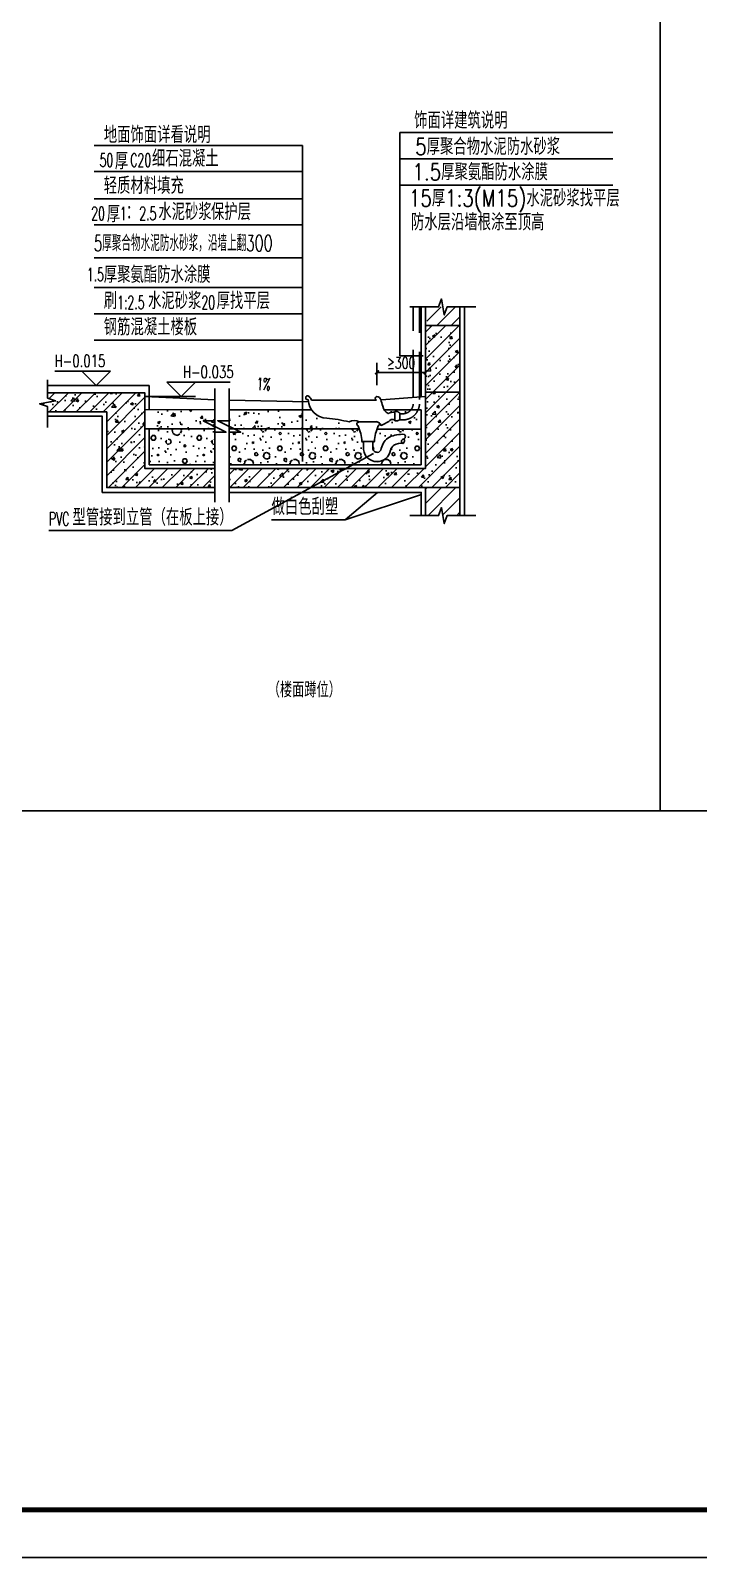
# Model space of a CAD drawing. Extents: x -1041549 to 749950, y -354245 to 17554.
# Drawn here: x 361252 to 364756, y -211190 to -203181 of the extents above; entities that cross this region are included whole.
import ezdxf

# ---------------------------------------------------------------- set-up
doc = ezdxf.new("R2010")
doc.units = 0
doc.header["$LTSCALE"] = 1000
doc.header["$MEASUREMENT"] = 0
doc.linetypes.add('DASH', pattern=[0.35, 0.25, -0.1])
for name, color, linetype in [('DIM_ELEV', 3, 'Continuous'), ('DIM_SYMB', 3, 'Continuous'), ('PUB_DIM', 3, 'Continuous'), ('PUB_TEXT', 7, 'Continuous'), ('PUB_TITLE', 4, 'Continuous'), ('S-WALL', 41, 'Continuous'), ('WALL', 4, 'Continuous')]:
    doc.layers.add(name, color=color, linetype=linetype)
doc.styles.add('_TCH_DIM', font='SIMPLEX', dxfattribs={"bigfont": 'GBCBIG'})
doc.styles.add('_TCH_DIM_T3', font='SIMPLEX', dxfattribs={"width": 0.7058823529411766, "bigfont": 'GBCBIG'})
doc.styles.add('HZ', font='rs.shx', dxfattribs={"width": 0.8, "bigfont": 'hztxt.shx'})
doc.styles.add('天正', font='SIMPLEX', dxfattribs={"width": 0.8, "bigfont": 'HZTXT'})
doc.dimstyles.new('_TCH_ARCH&&20', dxfattribs={"dimtxt": 59.5, "dimasz": 20, "dimexe": 50, "dimexo": 60, "dimgap": 20, "dimtad": 1, "dimdec": 0, "dimzin": 0, "dimdsep": 46, "dimtxsty": '_TCH_DIM_T3', "dimblk": 'ARCHTICK', "dimcen": 0.09, "dimclrt": 7, "dimazin": 2, "dimtfac": 1, "dimtdec": 0, "dimtix": 1, "dimtmove": 2, "dimatfit": 3, "dimldrblk": 'ARCHTICK', "dimfxl": 1, "dimtolj": 1, "dimtzin": 0, "dimarcsym": 0})
pattern_1 = [(50, (-62430.99019804777, 2133200.669183106), (143.4520365201507, -12.55042699651902), [15, -165]), (355, (-62430.99019804777, 2133200.669183106), (-27.7502667226, 150.4384267400024), [12, -132]), (100.4514, (-62419.03586204786, 2133199.623315106), (115.7018763428043, 137.8879084121907), [12.74803799999992, -140.2284223999988]), (46.18420000000001, (-62430.99019804777, 2133240.669183106), (213.4482097251289, -33.10380286580362), [22.49999999999996, -247.4999999999997]), (96.63559999999993, (-62413.20284904778, 2133237.910521706), (186.9325411097406, 194.8235741800884), [19.12205759999987, -210.3425999999989]), (351.1842000000001, (-62430.99019804777, 2133240.669183106), (186.9323890267254, 194.823720185065), [18.00000000000002, -198.0000000000002]), (21, (-62410.99019804777, 2133230.669183106), (119.3814104236923, -80.52377813306776), [15, -165]), (326, (-62410.99019804777, 2133230.669183106), (48.66306638431635, 145.0300090093706), [12, -132]), (71.4514, (-62401.04175144788, 2133223.958861906), (168.044525716298, 64.50609934199046), [12.748038, -140.2284224]), (37.5, (-62430.99019804777, 2133200.669183106), (2.431971063458133, 66.57877076626231), [0, -130.4, 0, -134, 0, -132.5]), (7.5, (-62430.99019804777, 2133200.669183106), (52.61390748842972, 78.88234237647205), [0, -76.39999999999999, 0, -127.4, 0, -50.5]), (327.5, (-62475.59019804787, 2133200.669183106), (106.7644872344818, -4.510974346875951), [0, -50, 0, -156, 0, -207]), (317.5, (-62495.59019804786, 2133200.669183106), (116.6372338684772, 20.02099646646354), [0, -65, 0, -103.6, 0, -147])]
pattern_2 = [(45, (-108897.4572284661, -98641.86924541218), (-35.35533905932738, 35.35533905932738), []), (50, (-108897.4572284661, -98641.86924541218), (143.4520365201507, -12.55042699651902), [15, -165]), (355, (-108897.4572284661, -98641.86924541218), (-27.7502667226, 150.4384267400024), [12, -132]), (100.4514, (-108885.5028924662, -98642.9151134122), (115.7018763428043, 137.8879084121907), [12.748038, -140.2284224]), (46.18420000000001, (-108897.4572284661, -98601.86924541216), (213.4482097251289, -33.10380286580361), [22.49999999999996, -247.4999999999997]), (96.6356, (-108879.6698794662, -98604.62790681222), (186.9325411097406, 194.8235741800883), [19.1220576, -210.3426]), (351.1842000000001, (-108897.4572284661, -98601.86924541216), (186.9323890267254, 194.8237201850649), [18, -198]), (21, (-108877.4572284661, -98611.86924541218), (119.3814104236923, -80.52377813306776), [15, -165]), (326, (-108877.4572284661, -98611.86924541218), (48.66306638431634, 145.0300090093706), [12, -132]), (71.4514, (-108867.5087818661, -98618.57956661224), (168.0445257162979, 64.50609934199046), [12.748038, -140.2284224]), (37.5, (-108897.4572284661, -98641.86924541218), (2.431971063458133, 66.5787707662623), [0, -130.4, 0, -134, 0, -132.5]), (7.499999999999999, (-108897.4572284661, -98641.86924541218), (52.61390748842972, 78.88234237647205), [0, -76.39999999999999, 0, -127.4, 0, -50.5]), (327.5, (-108942.0572284662, -98641.86924541218), (106.7644872344818, -4.510974346875951), [0, -50, 0, -156, 0, -207]), (317.5, (-108962.0572284662, -98641.86924541218), (116.6372338684772, 20.02099646646354), [0, -65, 0, -103.6, 0, -147])]

# ---------------------------------------------------------------- blocks, each defined once
blk = doc.blocks.new('_ArchTick')
at = {"color": 0, "linetype": 'ByBlock', "const_width": 0.4}
blk.add_lwpolyline([(-0.5, -0.5), (0.5, 0.5)], dxfattribs=at)
blk = doc.blocks.new('*D157')
at = {"layer": 'Defpoints', "color": 0, "transparency": 16777216}
for p in [(363324.9327737466, -204973.693548316), (363069.4836681672, -205100.8448194292), (363324.9327737466, -205100.8448194292)]:
    blk.add_point(p, dxfattribs=at)
at = {"layer": 'PUB_DIM', "color": 0, "lineweight": -2, "transparency": 16777216}
for p, q in [((363069.4836681672, -205040.8448194292), (363069.4836681672, -204923.693548316)), ((363324.9327737466, -205040.8448194292), (363324.9327737466, -204923.693548316)), ((363069.4836681672, -204973.693548316), (363324.9327737466, -204973.693548316))]:
    blk.add_line(p, q, dxfattribs=at)
at = {"layer": 'PUB_DIM', "color": 0, "lineweight": -2, "transparency": 16777216, "xscale": 20, "yscale": 20, "zscale": 20, "rotation": 180}
blk.add_blockref('_ArchTick', (363069.4836681672, -204973.693548316), dxfattribs=at)
at = {"layer": 'PUB_DIM', "color": 0, "lineweight": -2, "transparency": 16777216, "xscale": 20, "yscale": 20, "zscale": 20}
blk.add_blockref('_ArchTick', (363324.9327737466, -204973.693548316), dxfattribs=at)
at = {"layer": 'PUB_DIM', "color": 7, "transparency": 16777216, "insert": (363197.2082209569, -204923.943548316), "char_height": 59.5, "attachment_point": 5, "style": '_TCH_DIM_T3'}
blk.add_mtext('\\A1;≥300', dxfattribs=at)

msp = doc.modelspace()

# ---------------------------------------------------------------- hatches: boundary and pattern name
h = msp.add_hatch()
h.set_pattern_fill('普通砖', color=252, scale=20.00000000000047, style=0)
h.set_pattern_definition([(45, (321239.2641389543, -226633.6067460243), (-37.6180807591252, 37.61808075912521), [])])
h.paths.add_polyline_path([(363425.5309899659, -204672.4299058853), (363418.1252567759, -204630.4299058853), (363330.9327737466, -204630.4299058853), (363330.9327737466, -204727.7654996448), (363504.9327737466, -204727.7654996448), (363504.9327737466, -204630.4299058853), (363440.4327737466, -204630.4299058853)])
h = msp.add_hatch()
h.set_pattern_fill('钢筋混凝土', color=252, scale=20, style=0)
h.set_pattern_definition(pattern_2)
h.paths.add_polyline_path([(363504.9327737466, -205077.7654996448), (363504.9327737466, -204727.7654996448), (363324.9327737466, -204727.7654996448), (363324.9327737466, -205077.7654996448)])
h.paths.add_polyline_path([(363324.9327737466, -205477.7654996448), (362294.7475079485, -205477.7654996448), (362294.7475079485, -205577.7654996448), (363504.9327737466, -205577.7654996448), (363504.9327737466, -205077.7654996448), (363324.9327737466, -205077.7654996448)])
h = msp.add_hatch()
h.set_pattern_fill('钢筋混凝土', color=252, scale=20, style=0)
h.set_pattern_definition(pattern_2)
h.paths.add_polyline_path([(361651.7475079485, -205577.7654996448), (362218.4568256737, -205577.7654996448), (362218.4568256737, -205477.7654996448), (361851.7475079484, -205477.7654996448), (361851.7475079484, -205080.634710323), (361341.4378048778, -205080.634710323), (361341.4378048778, -205108.2001049834), (361383.4378048778, -205123.4868548232), (361299.4378048778, -205138.2983212023), (361341.4378048778, -205153.2001049834), (361341.4378048778, -205180.634710323), (361651.7475079485, -205180.634710323)])
h = msp.add_hatch()
h.set_pattern_fill('混凝土', color=252, scale=20, style=0)
h.set_pattern_definition(pattern_1)
h.paths.add_polyline_path([(362218.4568256737, -205169.6411885022), (361874.7475079484, -205169.2169310506), (361874.7475079484, -205269.2170072318), (362218.4568256737, -205269.6412646839)])
h.paths.add_polyline_path([(362678.9387317191, -205170.2095841499), (362294.7475079485, -205169.7353578744), (362294.7475079485, -205269.7354340552), (362678.9387317191, -205270.2096603307)])
h.paths.add_polyline_path([(362924.1647872068, -205233.7764948564, 0.0396525552969909), (362806.278608345, -205214.2695646858, -0.2369985076000598), (362726.4660704329, -205170.2682495005), (362678.9387317191, -205170.2095841499), (362678.9387317191, -205270.2096603307), (362951.4350716516, -205270.5460160728, 0.0532885512668986)])
h = msp.add_hatch()
h.set_pattern_fill('混凝土', color=252, scale=20, style=0)
h.set_pattern_definition(pattern_1)
h.paths.add_polyline_path([(363301.9327737466, -205170.9785765837), (363285.0129470546, -205170.9576916023, -0.3420970701443931), (363189.3130435306, -205222.0009543634, -0.2054019446402336), (363163.3924294832, -205227.713456686), (363163.3924294832, -205224.8341974578, 0.2780381864628687), (363143.6770413397, -205221.5866378563, -0.0859036605341524), (363090.8315128843, -205251.6679386696, 0.0264922128689586), (363081.5523242393, -205270.7066262493), (363301.9327737466, -205270.978652764)])
h.paths.add_polyline_path([(363247.0879535969, -205170.9108789031), (363108.0570382203, -205170.739266151, 0.1271694178367534), (363129.0428949981, -205189.8793207834, -0.1165008923351862), (363163.3924294832, -205181.7492394819), (363163.3924294832, -205178.0805917866, -0.2829641903959899), (363190.0184457432, -205189.4627056079, 0.2883092735760338)])
h = msp.add_hatch()
h.set_pattern_fill('加气混凝土', color=8, scale=20)
h.set_pattern_definition([(0, (69954.4926508668, -79580.48370810214), (120, 240), [0, -240]), (0, (69814.09265086678, -79612.88370810205), (120, 240), [0, -240]), (0, (69892.09265086678, -79615.28370810195), (120, 240), [0, -240]), (0, (69977.29265086673, -79544.48370810214), (120, 240), [0, -240]), (0, (69877.69265086675, -79627.28370810195), (120, 240), [0, -240]), (0, (70001.29265086672, -79393.28370810195), (120, 240), [0, -240]), (0, (69928.09265086678, -79412.48370810214), (120, 240), [0, -240]), (0, (69966.4926508668, -79442.48370810214), (120, 240), [0, -240]), (0, (69770.8926508667, -79447.28370810195), (120, 240), [0, -240]), (0, (69888.4926508668, -79458.08370810177), (120, 240), [0, -240]), (0, (69842.8926508667, -79519.28370810195), (120, 240), [0, -240]), (0, (69845.29265086673, -79609.28370810195), (120, 240), [0, -240]), (0, (69935.29265086673, -79618.88370810205), (120, 240), [0, -240]), (0, (70001.29265086672, -79513.28370810195), (120, 240), [0, -240]), (0, (69776.8926508667, -79550.48370810214), (120, 240), [0, -240]), (0, (69797.29265086673, -79509.68370810186), (120, 240), [0, -240]), (0, (69890.8926508667, -79526.48370810214), (120, 240), [0, -240]), (0, (69857.29265086673, -79561.28370810195), (120, 240), [0, -240]), (0, (69838.09265086678, -79482.08370810177), (120, 240), [0, -240]), (0, (69868.09265086678, -79392.08370810177), (120, 240), [0, -240]), (0, (69786.4926508668, -79600.88370810205), (120, 240), [0, -240]), (0, (69918.49265086678, -79441.28370810195), (120, 240), [0, -240]), (0, (69806.8926508667, -79437.68370810186), (120, 240), [0, -240]), (0, (69787.69265086675, -79406.48370810214), (120, 240), [0, -240]), (130.601294, (69986.54979406676, -79468.42656570196), (-599.9999933723938, 720.0000031479066), [10.5366216, -4414.844400000001]), (18.4349488, (69969.40693726676, -79463.85513690196), (599.9999977872279, 239.9999982292889), [10.842096, -1507.05116]), (90, (69969.40693726676, -79474.14085050195), (120, 240), [10.2857136, -469.71426]), (161.565051, (69979.69265086675, -79477.56942330196), (-600.000003021043, 239.9999821089645), [10.842096, -1507.05116]), (53.13010229999999, (69979.69265086675, -79477.56942330196), (120.000000226848, 239.999999886576), [11.428572, -1188.5714]), (135, (69988.83550846676, -79599.8551161018), (-120.0000145064572, 239.9999837580805), [9.697464, -669.12504]), (45, (69975.12122206675, -79599.8551161018), (119.9999992329508, 239.999999031587), [9.697464, -669.12504]), (135, (69981.97836526675, -79606.71227610193), (-120.0000145064572, 239.9999837580805), [9.697464, -669.12504]), (45, (69981.97836526675, -79606.71227610193), (119.9999992329508, 239.999999031587), [9.697464, -669.12504]), (116.5650509999999, (69873.40694686671, -79438.71227850195), (-2.0877194693e-05, 479.9999869414082), [12.77753039999993, -255.550599999999]), (180, (69867.69266686676, -79427.28370890196), (-119.9999999999999, 240), [13.7142864, -226.2857]), (63.4349488, (69848.26409086672, -79438.71227850195), (1.0864581412e-06, 479.9999976745344), [12.7775304, -255.5506]), (116.5650509999999, (69853.9783708668, -79450.14085050195), (-2.0877194693e-05, 479.9999869414082), [12.77753039999993, -255.550599999999]), (0, (69853.9783708668, -79450.14085050195), (120, 240), [13.7142864, -226.2857]), (63.4349488, (69867.69266686676, -79450.14085050195), (1.0864581412e-06, 479.9999976745344), [12.7775304, -255.5506]), (107.102728, (69963.69265006675, -79519.85512410184), (-359.9999862369819, 1200.000001936057), [15.5445384, -6513.161]), (143.972626, (69959.12122126675, -79504.99799370195), (-2279.999971095236, 1679.999998098534), [15.5445384, -3248.808]), (180, (69946.54979326675, -79495.85513610195), (-119.9999999999999, 240), [14.8571424, -225.14284]), (36.02737329999999, (69919.12122286676, -79504.99799370195), (2279.999983150636, 1679.999981888878), [15.54453839999993, -3248.807999999984]), (71.56505109999999, (69914.54979406676, -79518.71226810187), (360.0000018481314, 1199.999997933916), [14.4561264, -1503.43712]), (107.102728, (69919.12122286676, -79533.56942010194), (-359.9999862369819, 1200.000001936057), [15.5445384, -6513.161]), (143.972626, (69931.69265086675, -79542.71226810187), (-2279.999971095236, 1679.999998098534), [15.5445384, -3248.808]), (0, (69931.69265086675, -79542.71226810187), (120, 240), [14.8571424, -225.14284]), (36.02737329999999, (69946.54979326675, -79542.71226810187), (2279.999983150636, 1679.999981888878), [15.54453839999993, -3248.807999999984]), (71.56505109999999, (69959.12122126675, -79533.56942010194), (360.0000018481314, 1199.999997933916), [14.4561264, -1503.43712]), (150.255118, (69965.97836446673, -79407.85513770196), (-360.0000008520545, 239.9999970260078), [9.214008, -1925.72784]), (90, (69957.97836526675, -79412.42656410194), (120, 240), [9.1428576, -470.8571]), (29.7448813, (69957.97836526675, -79412.42656410194), (360.0000002120073, 239.9999988791285), [9.214008, -1925.72784]), (116.5650509999999, (69909.97836526675, -79578.14085210196), (-2.0877194693e-05, 479.9999869414082), [12.77753039999993, -255.550599999999]), (168.690067, (69904.26408046676, -79566.71226810187), (-1080.00000080124, 239.9999939776435), [11.6549016, -2435.874200000001]), (41.1859251, (69883.69265086675, -79572.42654810182), (2999.999981823463, 2639.999976915367), [12.1487376, -5090.3208]), (90, (69883.69265086675, -79583.85513210192), (120, 240), [11.428572, -468.5714]), (138.814074, (69892.83550846676, -79591.85512410186), (-2999.999946676086, 2640.00001681452), [12.1487376, -5090.3208]), (16.6992442, (69892.83550846676, -79591.85512410186), (3959.999970206556, 1199.999987431226), [11.93178, -4999.414999999999]), (60.9453959, (69904.26408046676, -79588.42655610188), (119.9999996815502, 239.9999978770819), [11.7664344, -4930.1358]), (109.983106, (69809.40693886677, -79477.56942330196), (-600.0000022599722, 1679.999995554008), [13.37680079999993, -5604.878999999966]), (155.5560449999999, (69804.8355148668, -79464.99799290195), (-1560.000005946423, 719.999985041186), [13.8091944, -5786.052599999999]), (24.4439547, (69779.69265886681, -79464.99799290195), (1560.000000778191, 719.9999965369605), [13.8091944, -5786.052599999999]), (70.0168934, (69775.12123486673, -79477.56942330196), (600.0000018088571, 1679.999995832289), [13.3768008, -5604.879]), (109.983106, (69779.69265886681, -79490.14085130196), (-600.0000022599722, 1679.999995554008), [13.37680079999993, -5604.878999999966]), (160.016893, (69792.26409886678, -79494.71228010196), (-600.0000003526517, 239.9999890666697), [13.3768008, -2795.751]), (19.9831065, (69792.26409886678, -79494.71228010196), (599.9999967057634, 239.9999996192112), [13.3768008, -2795.751]), (70.0168934, (69804.8355148668, -79490.14085130196), (600.0000018088571, 1679.999995832289), [13.3768008, -5604.879]), (122.005383, (69898.54979326675, -79499.28370890196), (-120.000016104588, 239.9999877483145), [10.7816928, -2253.373600000001]), (18.4349488, (69882.54979486676, -79493.56942170195), (599.9999977872279, 239.9999982292889), [10.842096, -1507.05116]), (90, (69882.54979486676, -79503.85513770196), (120, 240), [10.2857136, -469.71426]), (161.565051, (69892.83550846676, -79507.28370810195), (-600.000003021043, 239.9999821089645), [10.842096, -1507.05116]), (54.46232220000002, (69892.83550846676, -79507.28370810195), (839.9999987829037, 1199.999998202426), [9.831228000000001, -4119.2846]), (116.5650509999999, (69828.8355148668, -79557.56942010194), (-2.0877194693e-05, 479.9999869414082), [12.77753039999993, -255.550599999999]), (180, (69823.12123486673, -79546.14083610184), (-119.9999999999999, 240), [12.571428, -227.42856]), (59.0362434, (69803.69265886681, -79557.56942010194), (120.0000003906126, 239.999998835111), [13.32789119999993, -2785.528799999983]), (120.963756, (69810.54979486676, -79568.99798010183), (-120.0000163991857, 239.9999889786399), [13.3278912, -2785.5288]), (0, (69810.54979486676, -79568.99798010183), (120, 240), [12.571428, -227.42856]), (63.4349488, (69823.12123486673, -79568.99798010183), (1.0864581412e-06, 479.9999976745344), [12.7775304, -255.5506])])
h.paths.add_polyline_path([(361874.7475079484, -205269.217007232), (361874.7475079484, -205457.7654996448), (362218.4568256737, -205457.7654996448), (362218.4568256737, -205269.6412646839)])
h = msp.add_hatch()
h.set_pattern_fill('加气混凝土', color=8, scale=20)
h.set_pattern_definition([(0, (-108826.6572284662, -98715.06924541236), (120, 240), [0, -240]), (0, (-108967.0572284662, -98747.46924541227), (120, 240), [0, -240]), (0, (-108889.0572284662, -98749.86924541218), (120, 240), [0, -240]), (0, (-108803.8572284661, -98679.06924541236), (120, 240), [0, -240]), (0, (-108903.4572284661, -98761.86924541216), (120, 240), [0, -240]), (0, (-108779.8572284661, -98527.86924541218), (120, 240), [0, -240]), (0, (-108853.0572284662, -98547.06924541236), (120, 240), [0, -240]), (0, (-108814.6572284662, -98577.06924541236), (120, 240), [0, -240]), (0, (-109010.2572284662, -98581.86924541218), (120, 240), [0, -240]), (0, (-108892.6572284662, -98592.66924541199), (120, 240), [0, -240]), (0, (-108938.2572284661, -98653.86924541216), (120, 240), [0, -240]), (0, (-108935.8572284661, -98743.86924541218), (120, 240), [0, -240]), (0, (-108845.8572284661, -98753.46924541227), (120, 240), [0, -240]), (0, (-108779.8572284661, -98647.86924541216), (120, 240), [0, -240]), (0, (-109004.2572284661, -98685.06924541236), (120, 240), [0, -240]), (0, (-108983.8572284661, -98644.26924541208), (120, 240), [0, -240]), (0, (-108890.2572284661, -98661.06924541236), (120, 240), [0, -240]), (0, (-108923.8572284661, -98695.86924541218), (120, 240), [0, -240]), (0, (-108943.0572284662, -98616.66924541198), (120, 240), [0, -240]), (0, (-108913.0572284662, -98526.669245412), (120, 240), [0, -240]), (0, (-108994.6572284662, -98735.46924541226), (120, 240), [0, -240]), (0, (-108862.6572284661, -98575.86924541218), (120, 240), [0, -240]), (0, (-108974.2572284661, -98572.26924541208), (120, 240), [0, -240]), (0, (-108993.4572284661, -98541.06924541236), (120, 240), [0, -240]), (130.601294, (-108794.6000852661, -98603.01210301217), (-599.9999933723938, 720.0000031479066), [10.5366216, -4414.844400000001]), (18.4349488, (-108811.7429420661, -98598.44067421216), (599.9999977872279, 239.9999982292889), [10.842096, -1507.05116]), (90, (-108811.7429420661, -98608.72638781217), (120, 240), [10.2857136, -469.71426]), (161.565051, (-108801.4572284661, -98612.15496061218), (-600.000003021043, 239.9999821089645), [10.842096, -1507.05116]), (53.13010229999999, (-108801.4572284661, -98612.15496061218), (120.000000226848, 239.999999886576), [11.428572, -1188.5714]), (135, (-108792.3143708661, -98734.440653412), (-120.0000145064572, 239.9999837580805), [9.697464, -669.12504]), (45, (-108806.0286572661, -98734.440653412), (119.9999992329508, 239.999999031587), [9.697464, -669.12504]), (135, (-108799.1715140661, -98741.29781341215), (-120.0000145064572, 239.9999837580805), [9.697464, -669.12504]), (45, (-108799.1715140661, -98741.29781341215), (119.9999992329508, 239.999999031587), [9.697464, -669.12504]), (116.5650509999999, (-108907.7429324661, -98573.29781581217), (-2.0877194693e-05, 479.9999869414082), [12.77753039999995, -255.5505999999992]), (180, (-108913.4572124662, -98561.86924621218), (-119.9999999999999, 240), [13.7142864, -226.2857]), (63.4349488, (-108932.8857884661, -98573.29781581217), (1.0864581412e-06, 479.9999976745344), [12.7775304, -255.5506]), (116.5650509999999, (-108927.1715084662, -98584.72638781217), (-2.0877194693e-05, 479.9999869414082), [12.77753039999995, -255.5505999999992]), (0, (-108927.1715084662, -98584.72638781217), (120, 240), [13.7142864, -226.2857]), (63.4349488, (-108913.4572124662, -98584.72638781217), (1.0864581412e-06, 479.9999976745344), [12.7775304, -255.5506]), (107.102728, (-108817.4572292661, -98654.44066141208), (-359.9999862369819, 1200.000001936057), [15.5445384, -6513.161]), (143.972626, (-108822.0286580661, -98639.58353101218), (-2279.999971095236, 1679.999998098534), [15.5445384, -3248.808]), (180, (-108834.6000860661, -98630.44067341217), (-119.9999999999999, 240), [14.8571424, -225.14284]), (36.02737329999999, (-108862.0286564661, -98639.58353101218), (2279.999983150636, 1679.999981888878), [15.54453839999995, -3248.807999999988]), (71.56505109999999, (-108866.6000852661, -98653.29780541209), (360.0000018481314, 1199.999997933916), [14.4561264, -1503.43712]), (107.102728, (-108862.0286564661, -98668.15495741215), (-359.9999862369819, 1200.000001936057), [15.5445384, -6513.161]), (143.972626, (-108849.4572284661, -98677.29780541209), (-2279.999971095236, 1679.999998098534), [15.5445384, -3248.808]), (0, (-108849.4572284661, -98677.29780541209), (120, 240), [14.8571424, -225.14284]), (36.02737329999999, (-108834.6000860661, -98677.29780541209), (2279.999983150636, 1679.999981888878), [15.54453839999995, -3248.807999999988]), (71.56505109999999, (-108822.0286580661, -98668.15495741215), (360.0000018481314, 1199.999997933916), [14.4561264, -1503.43712]), (150.255118, (-108815.1715148661, -98542.44067501219), (-360.0000008520545, 239.9999970260078), [9.214008, -1925.72784]), (90, (-108823.1715140661, -98547.01210141215), (120, 240), [9.1428576, -470.8571]), (29.7448813, (-108823.1715140661, -98547.01210141215), (360.0000002120073, 239.9999988791285), [9.214008, -1925.72784]), (116.5650509999999, (-108871.1715140661, -98712.72638941219), (-2.0877194693e-05, 479.9999869414082), [12.77753039999995, -255.5505999999992]), (168.690067, (-108876.8857988661, -98701.29780541208), (-1080.00000080124, 239.9999939776435), [11.6549016, -2435.874200000001]), (41.1859251, (-108897.4572284661, -98707.01208541206), (2999.999981823463, 2639.999976915367), [12.1487376, -5090.3208]), (90, (-108897.4572284661, -98718.44066941214), (120, 240), [11.428572, -468.5714]), (138.814074, (-108888.3143708661, -98726.4406614121), (-2999.999946676086, 2640.00001681452), [12.1487376, -5090.3208]), (16.6992442, (-108888.3143708661, -98726.4406614121), (3959.999970206556, 1199.999987431226), [11.93178, -4999.414999999999]), (60.9453959, (-108876.8857988661, -98723.01209341211), (119.9999996815502, 239.9999978770819), [11.7664344, -4930.1358]), (109.983106, (-108971.7429404662, -98612.15496061218), (-600.0000022599722, 1679.999995554008), [13.37680079999995, -5604.878999999975]), (155.5560449999999, (-108976.3143644661, -98599.58353021218), (-1560.000005946423, 719.999985041186), [13.8091944, -5786.052599999999]), (24.4439547, (-109001.4572204661, -98599.58353021218), (1560.000000778191, 719.9999965369605), [13.8091944, -5786.052599999999]), (70.0168934, (-109006.0286444661, -98612.15496061218), (600.0000018088571, 1679.999995832289), [13.3768008, -5604.879]), (109.983106, (-109001.4572204661, -98624.72638861218), (-600.0000022599722, 1679.999995554008), [13.37680079999995, -5604.878999999975]), (160.016893, (-108988.8857804662, -98629.29781741218), (-600.0000003526517, 239.9999890666697), [13.3768008, -2795.751]), (19.9831065, (-108988.8857804662, -98629.29781741218), (599.9999967057634, 239.9999996192112), [13.3768008, -2795.751]), (70.0168934, (-108976.3143644661, -98624.72638861218), (600.0000018088571, 1679.999995832289), [13.3768008, -5604.879]), (122.005383, (-108882.6000860661, -98633.86924621218), (-120.000016104588, 239.9999877483145), [10.7816928, -2253.373600000001]), (18.4349488, (-108898.6000844661, -98628.15495901219), (599.9999977872279, 239.9999982292889), [10.842096, -1507.05116]), (90, (-108898.6000844661, -98638.44067501219), (120, 240), [10.2857136, -469.71426]), (161.565051, (-108888.3143708661, -98641.86924541218), (-600.000003021043, 239.9999821089645), [10.842096, -1507.05116]), (54.46232220000002, (-108888.3143708661, -98641.86924541218), (839.9999987829037, 1199.999998202426), [9.831228000000001, -4119.2846]), (116.5650509999999, (-108952.3143644662, -98692.15495741215), (-2.0877194693e-05, 479.9999869414082), [12.77753039999995, -255.5505999999992]), (180, (-108958.0286444661, -98680.72637341206), (-119.9999999999999, 240), [12.571428, -227.42856]), (59.0362434, (-108977.4572204661, -98692.15495741215), (120.0000003906126, 239.999998835111), [13.32789119999995, -2785.528799999987]), (120.963756, (-108970.6000844661, -98703.58351741207), (-120.0000163991857, 239.9999889786399), [13.3278912, -2785.5288]), (0, (-108970.6000844661, -98703.58351741207), (120, 240), [12.571428, -227.42856]), (63.4349488, (-108958.0286444661, -98703.58351741207), (1.0864581412e-06, 479.9999976745344), [12.7775304, -255.5506])])
edge = h.paths.add_edge_path()
edge.add_line((362998.9615941854, -205378.7228465564), (362998.9615941854, -205336.6733757489))
edge.add_line((362998.9615941854, -205336.6733757489), (362994.896553535, -205336.6733757489))
edge.add_arc((362992.8640332096, -205336.4911272182), 2.04067474135122, 182.5760567619799, 354.87620328529505, ccw=False)
edge.add_arc((362751.4769417162, -205352.7353216624), 239.8928861921382, 3.860762150456253, 20.02788966065899)
edge.add_line((362976.8625516381, -205270.5774024719), (362318.7466233653, -205269.7650573532))
edge.add_line((362318.7466233653, -205269.7650573532), (362354.7475079484, -205287.7654996448))
edge.add_line((362354.7475079484, -205287.7654996448), (362294.7475079485, -205287.7654996448))
edge.add_line((362294.7475079485, -205287.7654996448), (362294.7475079485, -205457.7654996448))
edge.add_line((362294.7475079485, -205457.7654996448), (363301.9327737466, -205457.7654996448))
edge.add_line((363301.9327737466, -205457.7654996448), (363301.9327737466, -205270.978652764))
edge.add_line((363301.9327737466, -205270.978652764), (363069.7993409689, -205270.6921189594))
edge.add_arc((363295.2267344591, -205352.7353216622), 239.8928861919773, 160.0012699704629, 176.1392378494906)
edge.add_arc((363053.8396429658, -205336.4911272183), 2.040674741367466, 185.123796713642, 357.4239432523562, ccw=False)
edge.add_line((363051.8071226403, -205336.6733757489), (363047.74208199, -205336.6733757489))
edge.add_line((363047.74208199, -205336.6733757489), (363047.74208199, -205375.128111563))
edge.add_arc((363069.9763567974, -205370.5236232731), 22.706040795798, 191.6999785823815, 348.2202312601689)
edge.add_arc((363179.8372767465, -205389.7469014716), 88.83896290874931, 119.90385595316599, 170.5489266091528, ccw=False)
edge.add_arc((363201.8077093738, -205459.6304266825), 161.1476196105745, 85.80503740324087, 114.2790098686643, ccw=False)
edge.add_arc((363203.9462923214, -205309.9797926985), 14.68168124010802, -57.32956970644352, 48.90997153562279, ccw=False)
edge.add_arc((363194.6872702031, -205330.8128438011), 19.16014117182481, -52.77299183320292, 26.249508258710307, ccw=False)
edge.add_arc((363196.5400804141, -205420.1715615395), 74.73973932717469, 82.51307233825293, 120.4117621402017)
edge.add_arc((363179.8372767473, -205389.7469014716), 40.05847510392309, 121.8373941006522, 168.8223972562218)
edge.add_arc((363069.9763567981, -205370.5236232723), 71.48652860083062, 186.5860946606301, 350.776813099612, ccw=False)
h = msp.add_hatch()
h.set_pattern_fill('普通砖', color=252, scale=20.00000000000047, style=0)
h.set_pattern_definition([(45, (321236.5117944606, -226532.6049745538), (-37.6180807591252, 37.61808075912521), [])])
h.paths.add_polyline_path([(363405.1804292529, -205689.2052500149), (363407.9671790923, -205681.5487177576), (363422.7786454718, -205765.5487177576), (363437.6804292529, -205723.5487177576), (363502.1804292529, -205723.5487177576), (363504.9327737466, -205577.7654996448), (363405.1804292529, -205577.7654996448)])
h.paths.add_polyline_path([(363405.1804292529, -205577.7654996448), (363328.1804292529, -205577.7654996448), (363328.1804292529, -205723.5487177576), (363392.6804292529, -205723.5487177576), (363405.1804292529, -205689.2052500149)])

# ---------------------------------------------------------------- linework, layer by layer
at = {"color": 8}
for p, q in [((364554.539205818, -203076.9890235745), (364554.539205818, -207273.3682077863)), ((368358.2822587589, -207273.3682077863), (350533.3003235538, -207273.3682077863))]:
    msp.add_line(p, q, dxfattribs=at)
at = {"linetype": 'DASH'}
for p, q in [((363259.9371449305, -205105.7786330775), (363259.9371449305, -204630.4299058853)), ((363292.4574701335, -205115.4789657704), (363292.4574701335, -204630.4299058853)), ((363189.3130435306, -205222.0009543634), (363190.0184457432, -205189.4627056079))]:
    msp.add_line(p, q, dxfattribs=at)
at = {"color": 3, "linetype": 'DASH'}
msp.add_line((363504.9327737466, -205077.7654996448), (363324.9327737466, -205077.7654996448), dxfattribs=at)
for p, q in [((363067.254277112, -205119.9606215962), (362726.603870608, -205119.9606215962)), ((363163.3924294832, -205227.687448006), (363163.3924294832, -205178.0805917866)), ((362994.896553535, -205336.6733757489), (363051.8071226403, -205336.6733757489))]:
    msp.add_line(p, q)
at = {"linetype": 'DASH'}
for points in [[(363163.3924294832, -205178.0805917866, -0.2829641903959895), (363190.0184457432, -205189.4627056079, -0.1092787129951279)], [(363292.6155601554, -205139.8692096732, -0.4471553601215733), (363189.3130435306, -205222.0009543634, -0.3996205938218198)], [(363259.9371449305, -205139.8692096732, -0.4610664389874478), (363190.0184457432, -205189.4627056079, -7.531578335774223)], [(363163.1891774507, -205227.6740877218, 0.2070045683257146), (363189.3130435306, -205222.0009543634, 0.2442222601987046)]]:
    msp.add_lwpolyline(points, format="xyb", dxfattribs=at)
for points in [[(363023.3518380876, -205233.7465464807), (362976.1973665431, -205233.7465464807, 0.8338327564598564), (362970.5063096322, -205254.8847578628, -0.0885151106905868), (362990.8315128843, -205336.6733757489, 0.9143456956291452), (362994.896553535, -205336.6733757489)], [(363023.3518380876, -205233.7465464807), (363070.5063096323, -205233.7465464807, -0.8338327564598564), (363076.1973665431, -205254.8847578628, 0.0885151106905868), (363055.8721632911, -205336.6733757489, -0.9143456956291452), (363051.8071226403, -205336.6733757489)], [(362998.9615941854, -205336.6733757489), (362998.9615941854, -205378.7228465564, 0.8707487961902067), (363140.5386705473, -205381.9815310109, -0.2079320329478077), (363158.7060158901, -205355.7152802608, -0.1668882145901602), (363206.2786673559, -205346.0690072038)], [(363047.74208199, -205336.6733757489), (363047.74208199, -205375.128111563, 0.8408090804408554), (363092.4575291444, -205373.7112836259, -0.2203086339906158), (363135.5469600391, -205312.7356738703, -0.1248843708235486), (363213.595740527, -205298.9145356583)], [(363213.595740527, -205298.9145356583, -0.5965257262139197), (363207.904683616, -205324.1177876907, 0.8465144357346636), (363206.2786673559, -205346.0690072038, 0.3591475211350349), (363211.8715512748, -205322.3386775431, -3.002029513994278)]]:
    msp.add_lwpolyline(points, format="xyb")
at = {"layer": 'DIM_ELEV'}
for p, q in [((361671.5926564131, -204967.7654996448), (361379.937807905, -204967.7654996448)), ((361596.5926564131, -205042.7654996448), (361521.5926564131, -204967.7654996448)), ((361596.5926564131, -205042.7654996448), (361671.5926564131, -204967.7654996448)), ((362043.103788837, -205100.634710323), (361968.103788837, -205025.634710323)), ((361968.103788837, -205025.634710323), (362299.3895031228, -205025.634710323)), ((362043.103788837, -205100.634710323), (362118.103788837, -205025.634710323)), ((361787.9489373017, -205042.7654996448), (361521.5926564131, -205042.7654996448)), ((361851.7475079484, -205100.634710323), (362118.103788837, -205100.634710323))]:
    msp.add_line(p, q, dxfattribs=at)
at = {"layer": 'DIM_SYMB'}
msp.add_lwpolyline([(362330.1343882301, -205075.9096551117, 0, 0, 0), (362584.5584186264, -205087.3184998304, 8.000000000000002, 0, 0), (362614.5283021617, -205088.6624049129, 0, 0, 0)], format="xyseb", dxfattribs=at)
at = {"layer": 'PUB_DIM'}
for p, q in [((363189.6216744441, -204886.0952934268), (363189.6216744441, -203716.0938297928)), ((364307.1610707552, -203716.0938297928), (363189.6216744441, -203716.0938297928)), ((362678.9387317191, -203782.8113618241), (361586.438731719, -203782.8113618241)), ((362678.9387317191, -204804.3137051099), (362678.9387317191, -203782.8113618241)), ((364307.1610707552, -203853.5938297928), (363189.6216744441, -203853.5938297928)), ((362678.9387317191, -203920.3113618241), (361586.438731719, -203920.3113618241)), ((364307.1610707552, -203991.0938297929), (363189.6216744441, -203991.0938297929)), ((362678.9387317191, -204062.7888609636), (361586.438731719, -204062.7888609636)), ((362678.9387317191, -204200.2888609635), (361586.438731719, -204200.2888609635)), ((362678.9387317191, -204372.0579615784), (361586.438731719, -204372.0579615784)), ((362678.9387317191, -204529.3137051099), (361586.438731719, -204529.3137051099)), ((362678.9387317191, -204666.8137051099), (361586.438731719, -204666.8137051099)), ((362678.9387317191, -204804.3137051099), (361586.438731719, -204804.3137051099)), ((362678.9387317191, -205440.4677456272), (362678.9387317191, -204804.3137051099)), ((363311.5628429786, -204886.0952934268), (363189.6216744441, -204886.0952934268)), ((363051.0451459534, -205398.6079832831), (362308.4367398916, -205802.1937584951)), ((363072.7918823697, -205603.3920349399), (362903.2685585511, -205746.7635697693)), ((363303.6339222207, -205613.3700088764), (362903.2685585511, -205746.7635697693)), ((362903.2685585511, -205746.7635697693), (362516.606275011, -205746.7635697693)), ((362308.4367398916, -205802.1937584951), (361348.4367398915, -205802.1937584951))]:
    msp.add_line(p, q, dxfattribs=at)
for points in [[(363241.9327737466, -204630.4299058853), (363392.4327737466, -204630.4299058853), (363407.7195235859, -204588.4299058853), (363422.5309899655, -204672.4299058853), (363437.4327737466, -204630.4299058853), (363587.9327737466, -204630.4299058853)], [(361341.4378048778, -205012.7654996448), (361341.4378048778, -205108.2001049834), (361383.4378048778, -205123.4868548232), (361299.4378048778, -205138.2983212023), (361341.4378048778, -205153.2001049834), (361341.4378048778, -205263.634710323)], [(362218.4568256737, -205057.7654996448), (362218.4568256737, -205287.7654996448), (362278.4568256737, -205287.7654996448), (362158.4568256736, -205227.7654996448), (362218.4568256737, -205227.7654996448), (362218.4568256737, -205653.634710323)], [(362294.7475079485, -205057.7654996448), (362294.7475079485, -205287.7654996448), (362354.7475079484, -205287.7654996448), (362234.7475079485, -205227.7654996448), (362294.7475079485, -205227.7654996448), (362294.7475079485, -205653.634710323)], [(363241.9327737466, -205724.5504892281), (363392.4327737466, -205724.5504892281), (363407.7195235859, -205682.5504892281), (363422.5309899655, -205766.5504892281), (363437.4327737466, -205724.5504892281), (363587.9327737466, -205724.5504892281)]]:
    msp.add_lwpolyline(points, dxfattribs=at)
at = {"layer": 'PUB_TITLE'}
msp.add_lwpolyline([(349908.3003235539, -211189.7815393746), (370933.3003235539, -211189.7815393746), (370933.3003235539, -196339.7815393746), (349908.3003235539, -196339.7815393746)], close=True, dxfattribs=at)
msp.add_lwpolyline([(349908.3003235539, -211189.7815393746), (370933.3003235539, -211189.7815393746), (370933.3003235539, -196339.7815393746), (349908.3003235539, -196339.7815393746)], close=True, dxfattribs=at)
at = {"layer": 'PUB_TITLE', "const_width": 25}
msp.add_lwpolyline([(350533.3003235538, -210939.7815393746), (370683.3003235538, -210939.7815393746), (370683.3003235538, -196589.7815393746), (350533.3003235538, -196589.7815393746)], close=True, dxfattribs=at)
msp.add_lwpolyline([(350533.3003235538, -210939.7815393746), (370683.3003235538, -210939.7815393746), (370683.3003235538, -196589.7815393746), (350533.3003235538, -196589.7815393746)], close=True, dxfattribs=at)
at = {"layer": 'S-WALL'}
for p, q in [((363301.9327737466, -205102.5907478238), (363301.9327737466, -204630.4299058853)), ((363527.9327737466, -204630.4299058853), (363527.9327737466, -205724.5504892281)), ((361341.4378048778, -205042.7654996448), (361874.7475079484, -205042.7654996448)), ((361874.7475079484, -205100.634710323), (361874.7475079484, -205042.7654996448)), ((361874.7475079484, -205169.2169310506), (361874.7475079484, -205101.7357001331)), ((363301.9327737466, -205457.7654996448), (363301.9327737466, -205170.9785765837)), ((361874.7475079484, -205457.7654996448), (361874.7475079484, -205269.2170072318)), ((361874.7475079484, -205457.7654996448), (362218.4568256737, -205457.7654996448)), ((362294.7475079485, -205457.7654996448), (363301.9327737466, -205457.7654996448))]:
    msp.add_line(p, q, dxfattribs=at)
for points in [[(361851.7475079484, -205100.634710323), (362218.4568256737, -205118.1887634563)], [(363093.1919066934, -205118.4362524765), (363324.9327737466, -205100.8448194292)], [(361851.7475079484, -205169.1885410109), (362218.4568256737, -205169.6411885022)], [(362294.7475079485, -205119.7457161563), (362709.8983240943, -205128.725672373)], [(362294.7475079485, -205169.7353578744), (362726.4660704331, -205170.2682495005)], [(363108.0570382203, -205170.739266151), (363301.9327737466, -205170.9785765837)], [(361341.4378048778, -205203.634710323), (361628.7475079484, -205203.634710323), (361628.7475079484, -205603.634710323), (362218.4568256737, -205603.634710323)], [(361851.7475079484, -205269.1886171917), (362218.4568256737, -205269.6412646839)], [(362294.7475079485, -205269.7354340552), (362976.8625516381, -205270.5774024719)], [(363069.7993409689, -205270.6921189594), (363301.9327737466, -205270.978652764)], [(362294.7475079485, -205603.634710323), (363301.9327737466, -205603.634710323), (363301.9327737466, -205724.5504892281)]]:
    msp.add_lwpolyline(points, dxfattribs=at)
at = {"layer": 'WALL', "color": 9}
for points in [[(363324.9327737466, -204900.634710323), (363324.9327737466, -204630.4299058853)], [(362294.7475079485, -205477.7654996448), (363324.9327737466, -205477.7654996448), (363324.9327737466, -204727.7654996448), (363504.9327737466, -204727.7654996448), (363504.9327737466, -205577.7654996448), (362294.7475079485, -205577.7654996448)], [(361341.4378048778, -205080.634710323), (361851.7475079484, -205080.634710323), (361851.7475079484, -205477.7654996448), (362218.4568256737, -205477.7654996448)], [(362218.4568256737, -205577.7654996448), (361651.7475079485, -205577.7654996448), (361651.7475079485, -205180.634710323), (361341.4378048778, -205180.634710323)], [(363324.9327737466, -205724.5504892281), (363324.9327737466, -205580.634710323)]]:
    msp.add_lwpolyline(points, dxfattribs=at)
at = {"layer": 'WALL', "color": 20}
for points in [[(363504.9327737466, -204630.4299058853), (363504.9327737466, -204900.634710323)], [(363504.9327737466, -205580.634710323), (363504.9327737466, -205724.5504892281)]]:
    msp.add_lwpolyline(points, dxfattribs=at)
at = {"layer": 'WALL'}
for points in [[(362726.603870608, -205119.9606215962, 0.1160622991432451), (362713.595740527, -205100.4484264738, 0.8531992910930991), (362696.5225697951, -205111.017532165, 0.4142135623730951), (362708.7176917461, -205116.708589076, 0.3918729285151184), (362806.278608345, -205214.2695646858, -0.0396525552969907), (362924.1647872068, -205233.7764948564, -0.2883687223407454), (362976.1973665431, -205233.7465464807)], [(363067.254277112, -205119.9606215962, -0.7873672001643223), (363069.4836681672, -205100.8448194292, -0.3431132299298461), (363090.0185047542, -205117.0414586318, 0.008138757354271), (363099.7746023155, -205150.041922409, 0.2292510661506447), (363129.0428949981, -205189.8793207834, -0.1165008923351863), (363163.3924294832, -205181.7492394819)], [(363066.2296989975, -205233.7465464807, -0.0039702010029314), (363066.4412689819, -205231.7492394819, -0.281282256103028), (363090.8315128843, -205251.6679386696, 0.0859036605341522), (363143.6770413397, -205221.5866378563, -0.2780381864628722), (363163.3924294832, -205224.8341974578)]]:
    msp.add_lwpolyline(points, format="xyb", dxfattribs=at)

# ---------------------------------------------------------------- texts
at = {"layer": 'DIM_SYMB', "color": 7, "style": 'HZ', "width": 0.8}
msp.add_text('（楼面蹲位）', height=80, dxfattribs=at).set_placement((362496.661184587, -206678.3784549253, 4720.505464905309))
at = {"layer": 'PUB_TEXT'}
for s, height, style, width, p in [('饰面详建筑说明', 87.5, '天正', 0.8, (363264.6610707552, -203695.7515776571)), ('地面饰面详看说明', 87.5, '天正', 0.8, (361636.4387317191, -203770.9208239837)), ('5厚聚合物水泥防水砂浆', 87.5, '天正', 0.8, (363270.4151593279, -203833.2515776571)), ('50', 70.00000000000001, '天正', 0.6, (361614.6616669971, -203895.2863618237)), ('厚', 87.5, '天正', 0.8, (361694.6616669971, -203908.5056954733)), ('C20', 70.00000000000001, '天正', 0.6, (361775.4203067639, -203895.2863618237)), ('细石混凝土', 87.5, '天正', 0.8, (361889.4203067639, -203895.2863618237)), ('1.5厚聚氨酯防水涂膜', 87.5, '天正', 0.8, (363256.3131826255, -203966.0688297924)), ('轻质材料填充', 87.5, '天正', 0.8, (361636.4387317191, -204037.7638609632)), ('15厚1:3(M15)水泥砂浆找平层', 87.5, '天正', 0.8, (363237.435926782, -204103.5688297924)), ('20', 70.00000000000001, '天正', 0.6, (361570.4370460959, -204175.2638609632)), ('厚', 87.5, '天正', 0.8, (361652.4666150237, -204186.700451441)), ('1', 70.00000000000001, '天正', 0.6, (361720.4205381021, -204175.2638609632)), ('：', 87.5, '天正', 0.8, (361752.420538102, -204175.2638609632)), ('2.5', 70.00000000000001, '天正', 0.6, (361822.4205381019, -204175.2638609632)), ('水泥砂浆', 87.5, '天正', 0.8, (361922.420538102, -204175.2638609632)), ('保护层', 87.5, '天正', 0.8, (362198.438731719, -204175.2638609632)), ('防水层沿墙根涂至顶高', 87.5, '天正', 0.8, (363247.8214721593, -204229.0507318025)), ('5厚聚合物水泥防水砂浆，沿墙上翻3OO', 84.00000000000003, '天正', 0.6, (361584.8485207697, -204337.6768591985)), ('1.5', 70.00000000000001, '天正', 0.6, (361547.7416567583, -204495.4931456101)), ('厚聚氨酯防水涂膜', 87.5, '天正', 0.8, (361636.4387317191, -204504.2887051095)), ('刷', 87.5, '天正', 0.8, (361636.4387317191, -204641.7887051095)), ('水泥砂浆', 87.5, '天正', 0.8, (361868.438731719, -204641.7887051095)), ('厚找平层', 87.5, '天正', 0.8, (362228.438731719, -204641.7887051095)), ('1:2.5', 70.00000000000001, '天正', 0.6, (361706.4387317191, -204641.7887051095)), ('20', 70.00000000000001, '天正', 0.6, (362148.438731719, -204641.7887051095)), ('钢筋混凝土楼板', 87.5, '天正', 0.8, (361636.4387317191, -204779.2887051095)), ('H-0.035', 63.75, '_TCH_DIM', 0.7058823529411766, (362051.3895031229, -205003.134710323)), ('做白色刮塑', 87.5, '天正', 0.8, (362516.606275011, -205721.7385697699)), ('PVC', 70.00000000000001, '天正', 0.6, (361348.4367398915, -205777.1687584956)), ('型管接到立管（在板上接）', 87.5, '天正', 0.8, (361472.4367398916, -205777.1687584956))]:
    msp.add_text(s, height=height, dxfattribs=dict(at, style=style, width=width)).set_placement(p)
at = {"layer": 'PUB_TEXT', "color": 7, "style": '_TCH_DIM', "width": 0.7058823529411766}
msp.add_text('H-0.015', height=63.75, dxfattribs=at).set_placement((361378.4378079051, -204945.2654996448))
at = {"layer": 'PUB_TEXT', "style": '天正', "width": 0.6}
msp.add_text('1%%%', height=64, rotation=357.4324711464662, dxfattribs=at).set_placement((362437.2407145717, -205065.324549761))

# ---------------------------------------------------------------- dimensions: what is measured, and where the dimension line sits
at = {"layer": 'PUB_DIM'}
dim = msp.add_aligned_dim(p1=(363069.4836681672, -205100.8448194292), p2=(363324.9327737466, -205100.8448194292), distance=127.15127111322363, text='≥300', dimstyle='_TCH_ARCH&&20', dxfattribs=at)
dim.commit()
dim.dimension.update_dxf_attribs({"geometry": '*D157', "text_midpoint": (363197.2082209569, -204923.943548316)})

doc.saveas('drawing.dxf')
